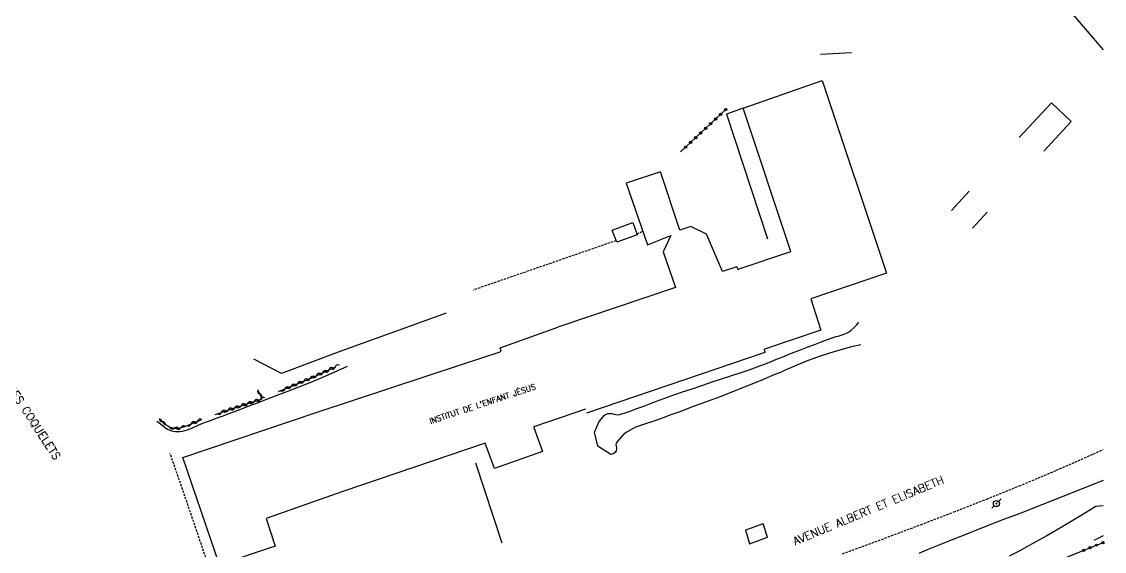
# Model space of a CAD drawing. Header units: millimetres. Extents: x 146000 to 147001, y 143000 to 144000.
# Drawn here: x 146763.5 to 147000.2, y 143446.8 to 143562.7 of the extents above; entities that cross this region are included whole.
import ezdxf
from ezdxf.enums import TextEntityAlignment as Align

# ---------------------------------------------------------------- set-up
doc = ezdxf.new("R2010")
doc.units = ezdxf.units.MM
doc.linetypes.add('DASHED', pattern=[0.75, 0.5, -0.25])
doc.layers.get('0').update_dxf_attribs({"linetype": 'CONTINUOUS'})
for name, color, linetype in [('W0008', 7, 'CONTINUOUS'), ('W0017', 7, 'CONTINUOUS'), ('W0070', 7, 'DASHED'), ('W0101', 7, 'CONTINUOUS'), ('W0104', 1, 'CONTINUOUS'), ('W0105', 7, 'CONTINUOUS'), ('W0112', 1, 'DASHED'), ('W0300', 7, 'CONTINUOUS'), ('W0310', 3, 'CONTINUOUS'), ('W0323', 7, 'CONTINUOUS'), ('W0333', 7, 'CONTINUOUS'), ('W0473', 7, 'CONTINUOUS'), ('W0984', 7, 'CONTINUOUS'), ('W0989', 7, 'CONTINUOUS')]:
    doc.layers.add(name, color=color, linetype=linetype)
doc.styles.get("Standard").update_dxf_attribs({"font": 'romans.shx', "width": 0.85})

# ---------------------------------------------------------------- blocks, each defined once
blk = doc.blocks.new('T473')
for p, q in [((-0.166667, 0.166667), (0.166667, -0.166667)), ((-0.166667, -0.166667), (0.166667, 0.166667)), ((0.500001, 0.500001), (1.000002, 1.000002)), ((-1.000002, -1.000002), (-0.500001, -0.500001))]:
    blk.add_line(p, q)
blk.add_ellipse((0, 0), major_axis=(0.471405, 0.471405), ratio=1, start_param=5.4977871438, end_param=11.780972451)
blk = doc.blocks.new('t323o')
at = {"color": 0, "linetype": 'Continuous'}
for radius in [0.25, 0.15]:
    blk.add_circle((0, 0), radius, dxfattribs=at)
blk = doc.blocks.new('t310o')
at = {"color": 0, "linetype": 'Continuous'}
for centre, start, end in [((-0.5, 0.38), 216.8699, 323.1304), ((0.5, -0.37), 36.8699, 143.1303)]:
    blk.add_arc(centre, 0.625, start, end, dxfattribs=at)

msp = doc.modelspace()

# ---------------------------------------------------------------- linework, layer by layer
at = {"layer": 'W0008'}
msp.add_lwpolyline([(146989.05, 143569.36), (147000, 143556.5)], dxfattribs=at)
at = {"layer": 'W0017'}
for points in [[(146938.15, 143555.59), (146944.95, 143555.95)], [(146946.96, 143492), (146944.67, 143491.46), (146942.39, 143490.86), (146940.14, 143490.19), (146937.9, 143489.45), (146936.67, 143489.01), (146935.44, 143488.54), (146934.23, 143488.04), (146933.02, 143487.53), (146931.81, 143487.01), (146930.61, 143486.49), (146929.4, 143485.97), (146928.19, 143485.47), (146925.48, 143484.36), (146922.76, 143483.25), (146920.04, 143482.14), (146917.31, 143481.07), (146915.63, 143480.42), (146913.94, 143479.78), (146912.24, 143479.16), (146910.55, 143478.54), (146908.85, 143477.92), (146907.15, 143477.29), (146905.46, 143476.66), (146903.77, 143476.02), (146901.74, 143475.31), (146899.65, 143474.66), (146897.59, 143473.88), (146895.66, 143472.81), (146895.04, 143472.32), (146894.48, 143471.75), (146893.97, 143471.15), (146893.51, 143470.51), (146893.41, 143470.19), (146893.45, 143469.84), (146893.53, 143469.5), (146893.55, 143469.22), (146893.45, 143468.82), (146893.23, 143468.42), (146892.84, 143468.11), (146892.32, 143468.03), (146889.45, 143469.85), (146888.76, 143472.91), (146889.78, 143475.22), (146890.96, 143476.57), (146891.66, 143476.98), (146892.55, 143476.96), (146893.35, 143476.76), (146893.94, 143476.7), (146895.26, 143477.03), (146896.55, 143477.48), (146897.81, 143477.98), (146899.07, 143478.46), (146899.87, 143478.75), (146900.67, 143479.04), (146901.48, 143479.34), (146902.28, 143479.64), (146903.08, 143479.94), (146903.88, 143480.24), (146904.68, 143480.54), (146905.49, 143480.82), (146907.79, 143481.62), (146910.1, 143482.4), (146912.41, 143483.17), (146914.72, 143483.94), (146915.84, 143484.32), (146916.97, 143484.69), (146918.1, 143485.05), (146919.22, 143485.42), (146920.35, 143485.79), (146921.47, 143486.17), (146922.59, 143486.55), (146923.71, 143486.95), (146924.93, 143487.4), (146926.15, 143487.87), (146927.36, 143488.34), (146928.57, 143488.83), (146929.78, 143489.31), (146930.98, 143489.8), (146932.2, 143490.28), (146933.41, 143490.75), (146935.22, 143491.46), (146937.04, 143492.16), (146938.86, 143492.85), (146940.69, 143493.52), (146941.12, 143493.66), (146941.55, 143493.79), (146941.99, 143493.9), (146942.43, 143494.02), (146942.87, 143494.15), (146943.3, 143494.3), (146943.72, 143494.48), (146944.13, 143494.69), (146944.81, 143495.15), (146945.45, 143495.68), (146946.03, 143496.27), (146946.54, 143496.92)], [(146793.07, 143475.31), (146793.29, 143475.11), (146794.48, 143474.17), (146794.81, 143473.92), (146795.15, 143473.69), (146795.52, 143473.48), (146795.9, 143473.31), (146796.29, 143473.18), (146796.69, 143473.09), (146797.1, 143473.03), (146797.51, 143473.01), (146798.08, 143473.04), (146798.64, 143473.13), (146799.19, 143473.25), (146799.74, 143473.41), (146800.06, 143473.51), (146800.38, 143473.64), (146800.69, 143473.77), (146801, 143473.92), (146801.31, 143474.07), (146801.61, 143474.21), (146801.92, 143474.35), (146802.23, 143474.48), (146803.07, 143474.82), (146803.92, 143475.14), (146804.77, 143475.46), (146805.62, 143475.77), (146806.46, 143476.08), (146807.31, 143476.39), (146808.16, 143476.7), (146809.01, 143477.01), (146811.03, 143477.78), (146813.05, 143478.54), (146815.07, 143479.31), (146817.09, 143480.08), (146819.37, 143480.95), (146821.66, 143481.83), (146823.94, 143482.71), (146826.21, 143483.62), (146828.35, 143484.51), (146830.48, 143485.42), (146832.6, 143486.36), (146834.71, 143487.31)]]:
    msp.add_lwpolyline(points, dxfattribs=at)
at = {"layer": 'W0070'}
msp.add_lwpolyline([(146942.97, 143446.3), (146947.96, 143448.1), (146952.94, 143449.95), (146960.14, 143452.67), (146967.33, 143455.43), (146974.5, 143458.25), (146981.64, 143461.13), (146985.71, 143462.82), (146989.76, 143464.56), (146993.8, 143466.33), (146997.83, 143468.12), (147000, 143469.08)], dxfattribs=at)
at = {"layer": 'W0101'}
for points in [[(146920.14, 143508.54), (146931.65, 143512.42), (146931.66, 143512.43), (146921.27, 143543.79), (146938.54, 143549.82)], [(146938.54, 143549.82), (146952.6, 143507.69), (146936.07, 143502.07), (146938.23, 143495.18), (146925.93, 143491.04)], [(146907.39, 143517.08), (146903.18, 143529.82), (146895.65, 143527.38), (146900.3, 143513.86), (146905.47, 143515.89)], [(146916.74, 143508.03), (146913.21, 143516.21), (146909.84, 143517.85), (146907.39, 143517.08)], [(146905.47, 143515.89), (146903.76, 143512.36), (146906.49, 143504.56)], [(146919.86, 143509.09), (146916.74, 143508.03)], [(146906.49, 143504.56), (146880.76, 143495.85)], [(146886.79, 143477.93), (146875.46, 143474.04), (146875.48, 143473.9), (146877.35, 143468.68), (146866.86, 143464.96), (146864.87, 143470.45), (146833.72, 143459.93), (146816.94, 143453.98), (146818.9, 143447.96), (146806.73, 143443.89), (146798.75, 143467.31), (146828.09, 143477.26), (146859.88, 143487.77), (146867.88, 143490.36), (146868.32, 143490.61), (146868.13, 143491.36), (146880.76, 143495.85)], [(146887.06, 143477.12), (146926.05, 143490.39), (146925.93, 143491.04)]]:
    msp.add_lwpolyline(points, dxfattribs=at)
at = {"layer": 'W0104'}
for points in [[(146921.27, 143543.77), (146917.6, 143542.45), (146926.57, 143515.17)], [(146987, 143534.36), (146993, 143540.83), (146988.7, 143544.97), (146981.58, 143537.32)], [(146970.69, 143525.6), (146966.81, 143521.42)], [(146971.39, 143517.52), (146974.61, 143520.99)], [(146920.24, 143508.35), (146919.86, 143509.09)]]:
    msp.add_lwpolyline(points, dxfattribs=at)
msp.add_lwpolyline([(146925.65, 143452.8), (146921.74, 143451.44), (146922.61, 143448.47), (146926.55, 143449.89)], close=True, dxfattribs=at)
at = {"layer": 'W0105'}
msp.add_lwpolyline([(146898.08, 143516.07), (146893.6, 143514.43), (146892.62, 143517.11), (146897.1, 143518.75)], close=True, dxfattribs=at)
at = {"layer": 'W0112'}
for points in [[(146893.49, 143514.79), (146862.26, 143503.99)], [(146898.03, 143516.31), (146899.27, 143516.84)], [(146799.19, 143458.88), (146795.94, 143468.25)], [(146804.48, 143443.3), (146799.19, 143458.88)]]:
    msp.add_lwpolyline(points, dxfattribs=at)
at = {"layer": 'W0300'}
for points in [[(146856.29, 143498.91), (146832.67, 143490.36), (146820.3, 143485.7), (146814.26, 143488.86)], [(146862.75, 143466.18), (146868.48, 143448.65)], [(147000, 143450.18), (146997.93, 143449.2)]]:
    msp.add_lwpolyline(points, dxfattribs=at)
at = {"layer": 'W0310'}
for points in [[(146819.67, 143481.75), (146826.25, 143484.51), (146832.2, 143487.2)], [(146805.77, 143476.76), (146816.04, 143480.18), (146815.2, 143482.03)], [(146793.74, 143475.73), (146794.6, 143474.76), (146795.43, 143474.24)], [(146799.16, 143474.14), (146802.77, 143475.62)], [(146795.43, 143474.24), (146795.81, 143474.05), (146796.21, 143473.9), (146796.63, 143473.81), (146797.05, 143473.76), (146797.58, 143473.76), (146798.11, 143473.83), (146798.63, 143473.95), (146799.12, 143474.13)]]:
    msp.add_lwpolyline(points, dxfattribs=at)
at = {"layer": 'W0323'}
for points in [[(146917.67, 143543.67), (146907.56, 143534.22)], [(146941.46, 143425.18), (146962.92, 143433.91), (146978.6, 143440.17), (146994.33, 143446.47), (147000, 143448.76)]]:
    msp.add_lwpolyline(points, dxfattribs=at)
at = {"layer": 'W0333'}
for points in [[(147000, 143462.28), (146999.99, 143462.28), (146981.98, 143455.2)], [(146998.39, 143456.62), (146994.79, 143454.4), (146991.17, 143452.24), (146987.51, 143450.12), (146983.82, 143448.06), (146981.61, 143446.87), (146979.38, 143445.72)], [(147000, 143456.79), (146998.39, 143456.62)], [(146981.98, 143455.2), (146978.21, 143453.75), (146974.44, 143452.29), (146970.69, 143450.81), (146966.93, 143449.33), (146965.11, 143448.59), (146963.28, 143447.85), (146961.46, 143447.11), (146959.64, 143446.36)]]:
    msp.add_lwpolyline(points, dxfattribs=at)

# ---------------------------------------------------------------- block references
at = {"layer": 'W0310'}
for p, rotation in [((146829.32, 143485.9), 24.30970489368548), ((146830.68, 143486.52), 24.30970489368548), ((146832.05, 143487.13), 24.30970489368548), ((146823.82, 143483.49), 22.79662881693644), ((146825.2, 143484.07), 22.79662881693644), ((146826.58, 143484.66), 24.30970489368548), ((146827.95, 143485.28), 24.30970489368548), ((146815.55, 143481.25), 114.4882022136976), ((146821.06, 143482.33), 22.79662881693644), ((146822.44, 143482.91), 22.79662881693644), ((146811.46, 143478.66), 18.39142626887651), ((146812.89, 143479.13), 18.39142626887651), ((146814.31, 143479.6), 18.39142626887651), ((146815.73, 143480.07), 18.39142626887651), ((146807.19, 143477.24), 18.39142626887651), ((146808.62, 143477.71), 18.39142626887651), ((146810.04, 143478.18), 18.39142626887651), ((146794.26, 143475.15), 311.6899645381146), ((146798.34, 143473.88), 13.54628538596108), ((146800.54, 143474.71), 22.19654652882867), ((146801.93, 143475.28), 22.19654652882867), ((146796.85, 143473.78), 353.5277858443376)]:
    msp.add_blockref('t310o', p, dxfattribs=dict(at, rotation=rotation))
at = {"layer": 'W0323'}
for p, rotation in [((146917.42, 143543.44), 223.0765125786154), ((146914.14, 143540.36), 223.0765125786154), ((146915.23, 143541.39), 223.0765125786154), ((146916.33, 143542.41), 223.0765125786154), ((146911.95, 143538.32), 223.0765125786154), ((146913.04, 143539.34), 223.0765125786154), ((146909.75, 143536.27), 223.0765125786154), ((146910.85, 143537.29), 223.0765125786154), ((146908.66, 143535.24), 223.0765125786154), ((146998.51, 143448.16), 22.01369422467841), ((146999.9, 143448.72), 22.01369422467841), ((146995.73, 143447.03), 22.01369422467841), ((146997.12, 143447.6), 22.01369422467841)]:
    msp.add_blockref('t323o', p, dxfattribs=dict(at, rotation=rotation))
at = {"layer": 'W0473'}
msp.add_blockref('T473', (146976.64, 143457.27), dxfattribs=at)

# ---------------------------------------------------------------- texts
at = {"layer": 'W0984'}
msp.add_text("INSTITUT DE L'ENFANT JÉSUS  ", height=1.25, rotation=18.3175, dxfattribs=at).set_placement((146865.08, 143479.36), align=Align.MIDDLE_CENTER)
at = {"layer": 'W0989'}
for s, rotation, p in [('VENELLE DES COQUELETS', 303.147, (146754.23, 143491.8)), ('AVENUE ALBERT ET ELISABETH', 22.662, (146932.59, 143448.13))]:
    msp.add_text(s, height=1.75, rotation=rotation, dxfattribs=at).set_placement(p)

doc.saveas('drawing.dxf')
